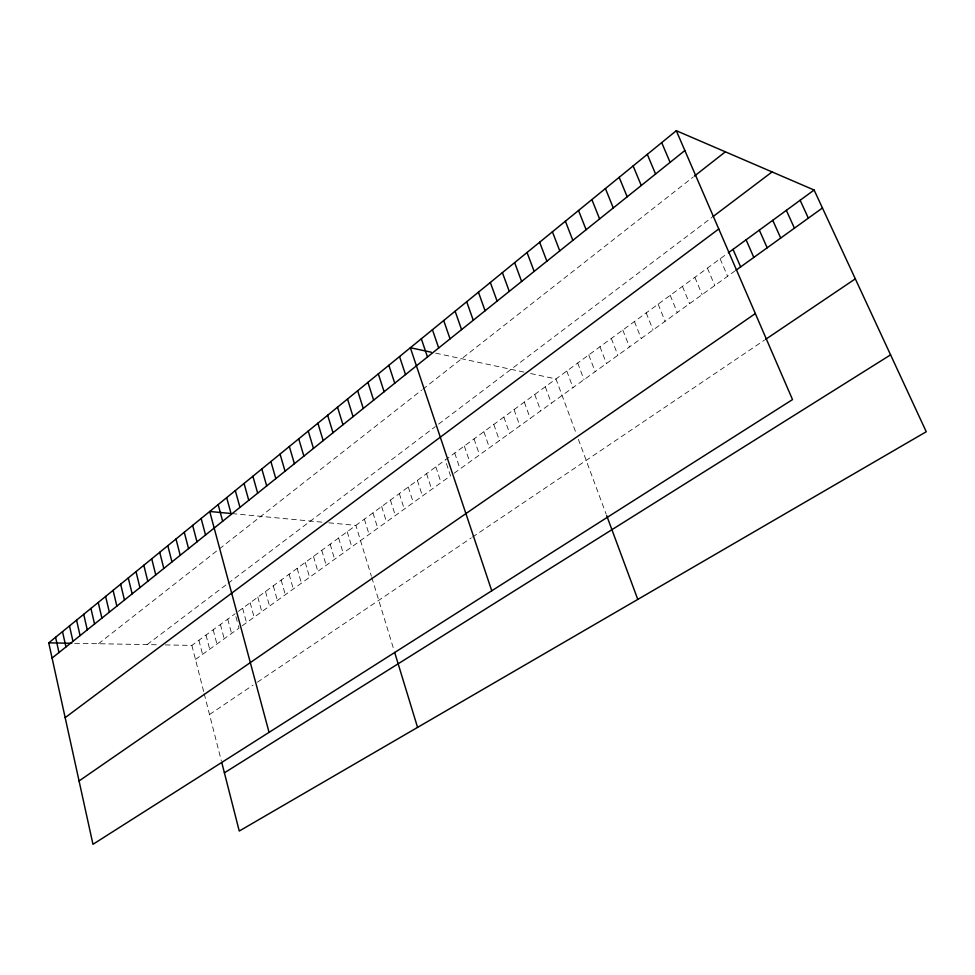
<?xml version="1.0" encoding="UTF-8"?>
<svg xmlns="http://www.w3.org/2000/svg" width="975" height="975" viewBox="0 0 975 975"><rect width="100%" height="100%" fill="white"/><g stroke="black" fill="none" stroke-linecap="round" stroke-linejoin="round"><path stroke-width="0.73" stroke-dasharray="4.88 3.66" d="M98.499 643.732L421.639 390.146M422.797 389.244L693.237 177.011M147.103 644.597L226.956 584.196M228.065 583.367L435.325 426.611M438.604 424.125L712.006 217.364M165.287 644.926L191.88 645.389L235.158 613.726M238.351 611.386L727.167 253.658M195.463 659.453L239.009 628.107L237.851 623.793M242.227 625.779L450.511 475.812L445.222 459.993M454.094 473.228L734.711 271.16M209.515 714.504L253.025 685.157M257.412 682.195L471.266 537.92M472.497 537.091L764.473 340.129M74.648 643.317L156.232 644.755M232.001 513.593L322.359 522.198M328.916 522.819L355.863 525.379L371.402 576.225M435.703 353.169L524.184 372.133M530.656 373.523L555.969 378.946L576.457 434.155M720.135 258.814L727.618 276.278M707.411 268.125L714.785 285.517M694.846 277.314L702.122 294.633M682.451 286.382L689.618 303.639M670.215 295.34L677.284 312.524M658.137 304.176L665.096 321.299M646.206 312.902L653.067 329.952M634.432 321.531L641.197 338.508M622.806 330.038L629.472 346.954M611.313 338.447L617.894 355.29M599.978 346.747L606.45 363.517M588.766 354.949L595.164 371.658M577.7 363.041L584.001 379.689M566.768 371.048L572.983 387.623M578.394 439.384L606.182 514.239M545.293 386.758L551.338 403.211M534.751 394.473L540.723 410.853M524.331 402.102L530.217 418.421M514.044 409.634L519.846 425.892M503.868 417.081L509.584 433.278M493.801 424.442L499.456 440.566M483.868 431.718L489.438 447.781M474.033 438.908L479.542 454.911M464.319 446.014L469.755 461.955M454.716 453.046L460.078 468.926M435.837 466.867L441.053 482.625M426.55 473.655L431.706 489.352M417.373 480.37L422.455 496.007M408.293 487.013L413.315 502.588M399.323 493.582L404.272 509.108M390.439 500.09L395.326 515.543M381.652 506.513L386.49 521.918M372.962 512.874L377.739 528.218M364.37 519.163L369.086 534.446M371.804 577.553L394.217 650.947M347.197 531.728L351.792 546.89M338.63 537.993L343.163 553.105M330.159 544.208L334.632 559.248M321.762 550.339L326.186 565.329M313.475 556.408L317.838 571.35M305.26 562.417L309.575 577.298M297.143 568.364L301.397 583.184M289.112 574.238L293.304 589.01M281.153 580.064L285.309 594.762M273.293 585.817L277.387 600.466M265.505 591.52L269.551 606.109M257.802 597.151L261.8 611.691M250.173 602.733L254.122 617.224M242.629 608.254L246.529 622.696M235.926 616.602L237.461 622.355M227.76 619.137L231.562 633.457M220.435 624.5L224.201 638.771M213.196 629.801L216.913 644.012M206.017 635.054L209.686 649.216M198.912 640.246L202.544 654.359M191.88 645.389L203.848 692.299M204.202 693.688L221.386 761.024"/><path stroke-width="1.46" d="M676.297 130.699L792.517 399.592L92.966 844.301L48.75 642.854L676.297 130.699L814.113 190.027L926.25 431.742L239.253 831.041L221.764 762.499M52.089 658.064L684.864 150.528M694.407 176.097L725.351 151.82M713.115 216.511L772.078 171.929M65.167 717.661L718.77 228.979M728.337 252.805L814.113 190.027M735.906 270.319L822.449 207.992M79.06 780.963L755.332 313.572M765.704 339.3L855.319 278.85M224.396 772.822L890.577 354.863M48.75 642.854L71.809 643.268M230.539 513.459L209.723 511.485L269.063 732.359M431.303 352.231L410.353 347.734L491.753 590.789M800.134 200.265L808.348 218.144M786.35 210.344L794.43 228.174M772.748 220.301L780.707 238.046M759.33 230.124L767.167 247.796M746.094 239.813L753.809 257.424M733.029 249.381L740.634 266.906M661.684 142.618L670.105 162.362M647.303 154.367L655.578 174.025M633.128 165.933L641.257 185.494M619.174 177.316L627.169 196.804M605.426 188.541L613.275 207.943M591.874 199.595L599.601 218.912M578.528 210.49L586.121 229.722M565.378 221.215L572.849 240.374M552.411 231.794L559.76 250.868M539.638 242.227L546.865 261.202M527.048 252.501L534.154 271.403M514.642 262.628L521.625 281.458M606.694 515.629L637.784 599.406M502.393 272.622L509.279 291.354M490.327 282.47L497.104 301.129M478.433 292.183L485.087 310.757M466.696 301.762L473.253 320.251M455.118 311.208L461.577 329.623M443.698 320.519L450.048 338.861M432.437 329.721L438.689 347.977M421.322 338.788L427.477 356.972M399.543 356.57L405.515 374.595M388.867 365.284L394.741 383.224M378.324 373.876L384.113 391.755M367.928 382.371L373.632 400.164M357.654 390.743L363.273 408.464M347.527 399.019L353.06 416.666M337.521 407.184L342.968 424.747M327.637 415.24L333.011 432.742M394.656 652.372L417.568 727.399M317.887 423.211L323.176 440.627M308.246 431.072L313.462 448.415M298.74 438.835L303.871 456.105M289.343 446.501L294.401 463.698M280.057 454.07L285.053 471.205M270.892 461.553L275.815 478.615M261.836 468.951L266.687 485.94M252.891 476.251L257.668 493.167M244.055 483.466L248.759 500.309M235.316 490.596L239.96 507.378M226.688 497.64L231.258 514.349M218.156 504.599L222.666 521.235M201.142 518.481L205.53 534.982M192.66 525.403L196.987 541.844M184.275 532.24L188.541 548.608M176 539.004L180.204 555.299M167.81 545.683L171.953 561.917M159.717 552.289L163.812 568.449M151.722 558.809L155.756 574.909M143.812 565.268L147.798 581.295M136 571.643L139.925 587.608M128.273 577.943L132.149 593.848M120.644 584.183L124.459 600.015M113.088 590.35L116.854 606.109M105.617 596.444L109.334 612.142M98.231 602.465L101.9 618.101M90.931 608.424L94.551 624M83.704 614.323L87.275 629.838M76.562 620.149L80.084 635.602M69.493 625.926L72.967 641.306M62.51 631.629L65.934 646.949M55.587 637.272L58.975 652.531"/></g></svg>
